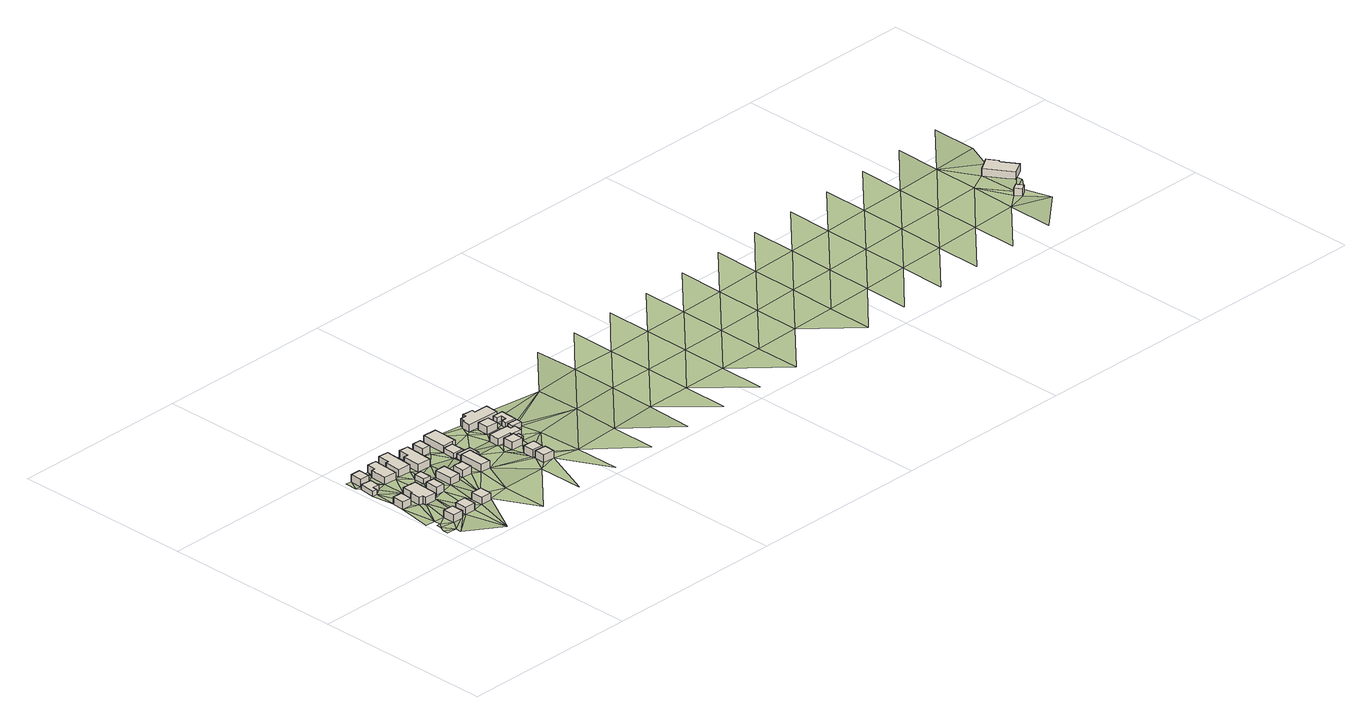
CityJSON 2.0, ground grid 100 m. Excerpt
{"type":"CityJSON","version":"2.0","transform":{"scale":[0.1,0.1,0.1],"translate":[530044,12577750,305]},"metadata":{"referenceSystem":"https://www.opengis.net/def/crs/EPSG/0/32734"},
"CityObjects":{
"building1":{"type":"Building","attributes":{"address":"7 Thorn Lane Mamre 7347 Cape Town","building":"house","building:levels":"1","building_height":4.1,"plus_code":"4FRWFFM9+W3X","ground_height":167.99,"roof_height":172.09},"geometry":[{"type":"Solid","lod":"1","boundaries":[[[[0,1,2,3]],[[1,4,5,2]],[[4,6,7,5]],[[6,0,3,7]],[[3,2,5,7]],[[6,4,1,0]]]]}]},
"building2":{"type":"Building","attributes":{"address":"12 Thorn Lane Mamre 7347 Cape Town","building":"house","building:levels":"1","building_height":4.1,"plus_code":"4FRWFFP9+23R","ground_height":167.62,"roof_height":171.72},"geometry":[{"type":"Solid","lod":"1","boundaries":[[[[8,9,10,11]],[[9,12,13,10]],[[12,14,15,13]],[[14,8,11,15]],[[11,10,13,15]],[[14,12,9,8]]]]}]},
"building3":{"type":"Building","attributes":{"building":"cabin","building:levels":"1","building_height":2.8,"plus_code":"4FRWFFP9+43C","ground_height":167.41,"roof_height":170.21},"geometry":[{"type":"Solid","lod":"1","boundaries":[[[[16,17,18,19]],[[17,20,21,18]],[[20,22,23,21]],[[22,24,25,23]],[[24,26,27,25]],[[26,16,19,27]],[[19,18,21,23,25,27]],[[26,24,22,20,17,16]]]]}]},
"building4":{"type":"Building","attributes":{"address":"5 Thorn Lane Mamre 7347 Cape Town","building":"house","building:levels":"1","building_height":4.1,"plus_code":"4FRWFFM9+W4V","ground_height":169.14,"roof_height":173.24},"geometry":[{"type":"Solid","lod":"1","boundaries":[[[[28,29,30,31]],[[29,32,33,30]],[[32,34,35,33]],[[34,28,31,35]],[[31,30,33,35]],[[34,32,29,28]]]]}]},
"building5":{"type":"Building","attributes":{"address":"10 Thorn Lane Mamre 7347 Cape Town","building":"house","building:levels":"1","building_height":4.1,"plus_code":"4FRWFFP9+24J","ground_height":167.62,"roof_height":171.72},"geometry":[{"type":"Solid","lod":"1","boundaries":[[[[36,37,38,39]],[[37,40,41,38]],[[40,42,43,41]],[[42,44,45,43]],[[44,46,47,45]],[[46,48,49,47]],[[48,50,51,49]],[[50,36,39,51]],[[39,38,41,43,45,47,49,51]],[[50,48,46,44,42,40,37,36]]]]}]},
"building6":{"type":"Building","attributes":{"address":"113 Palm Lane Mamre 7347 Cape Town","building":"house","building:levels":"1","building_height":4.1,"plus_code":"4FRWFFP9+533","ground_height":167.41,"roof_height":171.51},"geometry":[{"type":"Solid","lod":"1","boundaries":[[[[52,53,54,55]],[[53,56,57,54]],[[56,58,59,57]],[[58,52,55,59]],[[55,54,57,59]],[[58,56,53,52]]]]}]},
"building7":{"type":"Building","attributes":{"address":"8 Thorn Lane Mamre 7347 Cape Town","building":"house","building:levels":"1","building_height":4.1,"plus_code":"4FRWFFP9+24Q","ground_height":168.44,"roof_height":172.54},"geometry":[{"type":"Solid","lod":"1","boundaries":[[[[60,61,62,63]],[[61,64,65,62]],[[64,66,67,65]],[[66,60,63,67]],[[63,62,65,67]],[[66,64,61,60]]]]}]},
"building8":{"type":"Building","attributes":{"address":"115 Palm Lane Mamre 7347 Cape Town","building":"house","building:levels":"1","building_height":4.1,"plus_code":"4FRWFFP9+44C","ground_height":168.04,"roof_height":172.14},"geometry":[{"type":"Solid","lod":"1","boundaries":[[[[68,69,70,71]],[[69,72,73,70]],[[72,74,75,73]],[[74,76,77,75]],[[76,78,79,77]],[[78,68,71,79]],[[71,70,73,75,77,79]],[[78,76,74,72,69,68]]]]}]},
"building9":{"type":"Building","attributes":{"address":"3 Thorn Lane Mamre 7347 Cape Town","building":"house","building:levels":"1","building_height":4.1,"plus_code":"4FRWFFM9+W5W","ground_height":169.14,"roof_height":173.24},"geometry":[{"type":"Solid","lod":"1","boundaries":[[[[80,81,82,83]],[[81,84,85,82]],[[84,86,87,85]],[[86,80,83,87]],[[83,82,85,87]],[[86,84,81,80]]]]}]},
"building10":{"type":"Building","attributes":{"building":"cabin","building:levels":"1","building_height":2.8,"plus_code":"4FRWFFP9+35C","ground_height":168.04,"roof_height":170.84},"geometry":[{"type":"Solid","lod":"1","boundaries":[[[[88,89,90,91]],[[89,92,93,90]],[[92,94,95,93]],[[94,88,91,95]],[[91,90,93,95]],[[94,92,89,88]]]]}]},
"building11":{"type":"Building","attributes":{"address":"117 Palm Lane Mamre 7347 Cape Town","building":"house","building:levels":"1","building_height":4.1,"plus_code":"4FRWFFP9+45C","ground_height":167.78,"roof_height":171.88},"geometry":[{"type":"Solid","lod":"1","boundaries":[[[[96,97,98,99]],[[97,100,101,98]],[[100,102,103,101]],[[102,104,105,103]],[[104,106,107,105]],[[106,96,99,107]],[[99,98,101,103,105,107]],[[106,104,102,100,97,96]]]]}]},
"building12":{"type":"Building","attributes":{"address":"6 Thorn Lane Mamre 7347 Cape Town","building":"house","building:levels":"1","building_height":4.1,"plus_code":"4FRWFFP9+25X","ground_height":168.44,"roof_height":172.54},"geometry":[{"type":"Solid","lod":"1","boundaries":[[[[108,109,110,111]],[[109,112,113,110]],[[112,114,115,113]],[[114,108,111,115]],[[111,110,113,115]],[[114,112,109,108]]]]}]},
"building13":{"type":"Building","attributes":{"address":"119 Palm Lane Mamre 7347 Cape Town","building":"house","building:levels":"1","building_height":4.1,"plus_code":"4FRWFFP9+459","ground_height":168.04,"roof_height":172.14},"geometry":[{"type":"Solid","lod":"1","boundaries":[[[[116,117,118,119]],[[117,120,121,118]],[[120,122,123,121]],[[122,124,125,123]],[[124,126,127,125]],[[126,116,119,127]],[[119,118,121,123,125,127]],[[126,124,122,120,117,116]]]]}]},
"building14":{"type":"Building","attributes":{"address":"4 Thorn Lane Mamre 7347 Cape Town","building":"house","building:levels":"1","building_height":4.1,"plus_code":"4FRWFFP9+26P","ground_height":169.29,"roof_height":173.39},"geometry":[{"type":"Solid","lod":"1","boundaries":[[[[128,129,130,131]],[[129,132,133,130]],[[132,134,135,133]],[[134,128,131,135]],[[131,130,133,135]],[[134,132,129,128]]]]}]},
"building15":{"type":"Building","attributes":{"address":"2 Thorn Lane Mamre 7347 Cape Town","building":"house","building:levels":"1","building_height":4.1,"plus_code":"4FRWFFP9+27M","ground_height":169.29,"roof_height":173.39},"geometry":[{"type":"Solid","lod":"1","boundaries":[[[[136,137,138,139]],[[137,140,141,138]],[[140,142,143,141]],[[142,136,139,143]],[[139,138,141,143]],[[142,140,137,136]]]]}]},
"building16":{"type":"Building","attributes":{"address":"121 Palm Lane Mamre 7347 Cape Town","building":"house","building:levels":"1","building_height":4.1,"plus_code":"4FRWFFP9+46Q","ground_height":168.57,"roof_height":172.67},"geometry":[{"type":"Solid","lod":"1","boundaries":[[[[144,145,146,147]],[[145,148,149,146]],[[148,150,151,149]],[[150,144,147,151]],[[147,146,149,151]],[[150,148,145,144]]]]}]},
"building17":{"type":"Building","attributes":{"building":"cabin","building:levels":"1","building_height":2.8,"plus_code":"4FRWFFP9+386","ground_height":168.57,"roof_height":171.37},"geometry":[{"type":"Solid","lod":"1","boundaries":[[[[152,153,154,155]],[[153,156,157,154]],[[156,158,159,157]],[[158,160,161,159]],[[160,162,163,161]],[[162,152,155,163]],[[155,154,157,159,161,163]],[[162,160,158,156,153,152]]]]}]},
"building18":{"type":"Building","attributes":{"building":"cabin","building:levels":"1","building_height":2.8,"plus_code":"4FRWFFP9+37W","ground_height":168.57,"roof_height":171.37},"geometry":[{"type":"Solid","lod":"1","boundaries":[[[[164,165,166,167]],[[165,168,169,166]],[[168,170,171,169]],[[170,164,167,171]],[[167,166,169,171]],[[170,168,165,164]]]]}]},
"building19":{"type":"Building","attributes":{"address":"123 Dove Lane Mamre 7347 Cape Town","building":"house","building:levels":"1","building_height":4.1,"plus_code":"4FRWFFP9+47P","ground_height":168.57,"roof_height":172.67},"geometry":[{"type":"Solid","lod":"1","boundaries":[[[[165,164,172,173]],[[164,174,175,172]],[[174,176,177,175]],[[176,178,179,177]],[[178,165,173,179]],[[173,172,175,177,179]],[[178,176,174,164,165]]]]}]},
"building20":{"type":"Building","attributes":{"address":"39 Dove Lane Mamre 7347 Cape Town","building":"house","building:levels":"1","building_height":4.1,"plus_code":"4FRWFFM9+X98","ground_height":170.33,"roof_height":174.43},"geometry":[{"type":"Solid","lod":"1","boundaries":[[[[180,181,182,183]],[[181,184,185,182]],[[184,186,187,185]],[[186,180,183,187]],[[183,182,185,187]],[[186,184,181,180]]]]}]},
"building21":{"type":"Building","attributes":{"address":"37 Dove Lane Mamre 7347 Cape Town","building":"house","building:levels":"1","building_height":4.1,"plus_code":"4FRWFFM9+X9X","ground_height":169.7,"roof_height":173.8},"geometry":[{"type":"Solid","lod":"1","boundaries":[[[[188,189,190,191]],[[189,192,193,190]],[[192,194,195,193]],[[194,188,191,195]],[[191,190,193,195]],[[194,192,189,188]]]]}]},
"building22":{"type":"Building","attributes":{"address":"35 Dove Lane 7347 Mamre, Cape Town","building":"house","building:levels":"1","building_height":4.1,"plus_code":"4FRWFFP9+29P","ground_height":169.7,"roof_height":173.8},"geometry":[{"type":"Solid","lod":"1","boundaries":[[[[196,197,198,199]],[[197,200,201,198]],[[200,202,203,201]],[[202,204,205,203]],[[204,206,207,205]],[[206,196,199,207]],[[199,198,201,203,205,207]],[[206,204,202,200,197,196]]]]}]},
"building23":{"type":"Building","attributes":{"address":"33 Dove Lane Mamre 7347 Cape Town","building":"house","building:levels":"1","building_height":4.1,"plus_code":"4FRWFFP9+395","ground_height":169.06,"roof_height":173.16},"geometry":[{"type":"Solid","lod":"1","boundaries":[[[[208,209,210,211]],[[209,212,213,210]],[[212,214,215,213]],[[214,216,217,215]],[[216,218,219,217]],[[218,220,221,219]],[[220,222,223,221]],[[222,208,211,223]],[[211,210,213,215,217,219,221,223]],[[222,220,218,216,214,212,209,208]]]]}]},
"building24":{"type":"Building","attributes":{"building":"cabin","building:levels":"1","building_height":2.8,"plus_code":"4FRWFFP9+2CJ","ground_height":169.7,"roof_height":172.5},"geometry":[{"type":"Solid","lod":"1","boundaries":[[[[206,204,224,225]],[[204,226,227,224]],[[226,228,229,227]],[[228,206,225,229]],[[225,224,227,229]],[[228,226,204,206]]]]}]},
"building25":{"type":"Building","attributes":{"address":"31 Dove Lane Mamre 7347 Cape Town","building":"house","building:levels":"1","building_height":4.1,"plus_code":"4FRWFFP9+495","ground_height":169.06,"roof_height":173.16},"geometry":[{"type":"Solid","lod":"1","boundaries":[[[[230,231,232,233]],[[231,234,235,232]],[[234,236,237,235]],[[236,230,233,237]],[[233,232,235,237]],[[236,234,231,230]]]]}]},
"building26":{"type":"Building","attributes":{"address":"29 Dove Lane Mamre 7347 Cape Town","building":"house","building:levels":"1","building_height":4.1,"plus_code":"4FRWFFP9+4CJ","ground_height":169.06,"roof_height":173.16},"geometry":[{"type":"Solid","lod":"1","boundaries":[[[[238,239,240,241]],[[239,242,243,240]],[[242,244,245,243]],[[244,246,247,245]],[[246,248,249,247]],[[248,250,251,249]],[[250,252,253,251]],[[252,254,255,253]],[[254,256,257,255]],[[256,238,241,257]],[[241,240,243,245,247,249,251,253,255,257]],[[256,254,252,250,248,246,244,242,239,238]]]]}]},
"building27":{"type":"Building","attributes":{"building":"cabin","building:levels":"1","building_height":2.8,"plus_code":"4FRWFFP9+3CH","ground_height":169.63,"roof_height":172.43},"geometry":[{"type":"Solid","lod":"1","boundaries":[[[[258,259,260,261]],[[259,262,263,260]],[[262,264,265,263]],[[264,258,261,265]],[[261,260,263,265]],[[264,262,259,258]]]]}]},
"building28":{"type":"Building","attributes":{"building":"cabin","building:levels":"1","building_height":2.8,"plus_code":"4FRWFFP9+4C5","ground_height":169.63,"roof_height":172.43},"geometry":[{"type":"Solid","lod":"1","boundaries":[[[[266,267,268,269]],[[267,270,271,268]],[[270,272,273,271]],[[272,274,275,273]],[[274,276,277,275]],[[276,278,279,277]],[[278,280,281,279]],[[280,266,269,281]],[[269,268,271,273,275,277,279,281]],[[280,278,276,274,272,270,267,266]]]]}]},
"building29":{"type":"Building","attributes":{"address":"Kunick Street Mamre 7347 Cape Town","building":"yes","building:levels":"1","building_height":4.1,"plus_code":"4FRWFFMC+WQQ","ground_height":180.12,"roof_height":184.22},"geometry":[{"type":"Solid","lod":"1","boundaries":[[[[282,283,284,285]],[[283,286,287,284]],[[286,288,289,287]],[[288,282,285,289]],[[285,284,287,289]],[[288,286,283,282]]]]}]},
"building30":{"type":"Building","attributes":{"address":"2 Kunick Street Mamre 7347 Cape Town","building":"house","building:levels":"1","building_height":4.1,"plus_code":"4FRWFFMC+XRW","ground_height":180.39,"roof_height":184.49},"geometry":[{"type":"Solid","lod":"1","boundaries":[[[[290,291,292,293]],[[291,294,295,292]],[[294,296,297,295]],[[296,298,299,297]],[[298,300,301,299]],[[300,290,293,301]],[[293,292,295,297,299,301]],[[300,298,296,294,291,290]]]]}]},
"terrain1":{"type":"TINRelief","geometry":[{"type":"CompositeSurface","lod":"1","boundaries":[[[302,303,304]],[[303,302,305]],[[305,306,307]],[[302,6,305]],[[305,6,306]],[[8,308,309]],[[4,309,306]],[[302,310,311]],[[6,4,306]],[[302,311,6]],[[8,309,36]],[[311,310,34]],[[34,310,312]],[[313,309,4]],[[8,36,9]],[[36,309,313]],[[14,22,20]],[[22,14,12]],[[313,4,314]],[[34,32,311]],[[311,32,314]],[[12,9,315]],[[9,36,315]],[[316,17,52]],[[28,34,312]],[[36,313,317]],[[26,24,22]],[[318,22,12]],[[316,58,319]],[[12,315,318]],[[316,52,58]],[[22,318,26]],[[314,320,313]],[[314,32,320]],[[16,52,17]],[[321,318,315]],[[81,28,312]],[[320,32,29]],[[52,16,53]],[[318,69,26]],[[69,16,26]],[[16,69,53]],[[28,81,29]],[[81,312,322]],[[68,53,69]],[[318,72,69]],[[53,68,56]],[[61,320,29]],[[60,66,320]],[[29,81,80]],[[72,318,323]],[[320,66,323]],[[320,61,60]],[[80,61,29]],[[76,56,68]],[[68,78,76]],[[324,323,66]],[[323,88,72]],[[324,66,64]],[[88,323,324]],[[61,80,109]],[[325,72,88]],[[326,109,80]],[[61,109,64]],[[325,327,72]],[[324,64,328]],[[72,327,74]],[[88,329,325]],[[328,64,108]],[[64,109,108]],[[326,322,330]],[[322,331,330]],[[329,88,94]],[[332,109,326]],[[333,100,327]],[[108,94,328]],[[126,329,94]],[[129,332,326]],[[126,124,329]],[[334,94,108]],[[132,129,326]],[[126,94,334]],[[335,329,124]],[[137,326,330]],[[128,332,129]],[[334,108,336]],[[336,332,128]],[[326,137,132]],[[337,335,124]],[[124,122,337]],[[128,134,336]],[[338,330,331]],[[132,339,134]],[[334,336,168]],[[132,137,339]],[[134,136,336]],[[137,330,140]],[[334,144,340]],[[136,134,339]],[[341,144,334]],[[137,136,339]],[[336,136,168]],[[340,144,150]],[[334,168,341]],[[338,140,330]],[[144,341,145]],[[342,168,136]],[[165,145,341]],[[342,156,168]],[[165,341,168]],[[136,142,342]],[[140,343,142]],[[156,170,168]],[[148,145,178]],[[178,145,165]],[[342,142,344]],[[345,343,140]],[[344,142,343]],[[170,156,346]],[[345,140,347]],[[140,338,180]],[[164,170,348]],[[170,346,348]],[[184,338,349]],[[350,347,140]],[[140,180,350]],[[351,346,345]],[[180,338,181]],[[346,352,348]],[[338,184,181]],[[347,351,345]],[[352,353,348]],[[351,208,346]],[[350,188,347]],[[347,188,200]],[[200,197,347]],[[352,346,208]],[[347,197,196]],[[350,180,354]],[[196,351,347]],[[180,186,354]],[[202,200,188]],[[353,352,238]],[[351,196,355]],[[188,194,202]],[[254,353,238]],[[231,352,208]],[[184,356,186]],[[357,196,206]],[[239,238,352]],[[355,196,357]],[[231,239,352]],[[186,356,354]],[[358,356,184]],[[202,194,359]],[[204,202,359]],[[208,360,231]],[[230,239,231]],[[357,206,361]],[[256,254,238]],[[362,194,354]],[[357,361,363]],[[239,230,364]],[[361,359,363]],[[362,359,194]],[[250,254,252]],[[360,365,231]],[[356,362,354]],[[366,367,360]],[[266,239,364]],[[363,359,362]],[[367,366,368]],[[360,276,365]],[[360,367,262]],[[360,262,276]],[[365,276,274]],[[364,365,267]],[[239,266,369]],[[368,363,370]],[[267,365,274]],[[370,367,368]],[[362,370,363]],[[267,266,364]],[[262,278,276]],[[272,267,274]],[[272,270,267]],[[278,262,259]],[[371,372,373]],[[266,280,369]],[[278,374,280]],[[374,369,280]],[[369,374,372]],[[356,375,362]],[[356,376,377]],[[370,362,375]],[[259,370,375]],[[375,356,377]],[[259,378,278]],[[374,278,378]],[[374,378,372]],[[378,259,375]],[[379,375,377]],[[380,377,381]],[[379,377,380]],[[378,375,382]],[[382,375,379]],[[378,382,383]],[[380,384,379]],[[385,386,380]],[[384,380,386]],[[382,379,387]],[[387,379,384]],[[382,387,388]],[[386,389,384]],[[386,390,391]],[[391,389,386]],[[384,392,387]],[[392,384,389]],[[387,392,393]],[[394,389,391]],[[395,396,391]],[[396,394,391]],[[392,389,397]],[[397,389,394]],[[398,396,395]],[[392,397,399]],[[396,400,394]],[[400,396,398]],[[397,394,401]],[[401,394,400]],[[397,401,402]],[[400,398,403]],[[404,405,398]],[[398,405,403]],[[401,400,406]],[[406,400,403]],[[405,404,407]],[[401,406,408]],[[403,405,409]],[[409,405,407]],[[410,406,403]],[[410,403,409]],[[411,407,412]],[[406,410,413]],[[407,414,409]],[[414,407,411]],[[415,410,409]],[[415,409,414]],[[416,411,417]],[[410,415,418]],[[414,411,419]],[[411,416,419]],[[414,420,415]],[[420,414,419]],[[416,421,422]],[[415,420,423]],[[416,424,419]],[[424,416,422]],[[419,425,420]],[[425,419,424]],[[422,426,427]],[[420,425,428]],[[424,422,429]],[[429,422,427]],[[425,424,430]],[[430,424,429]],[[431,432,427]],[[288,429,427]],[[282,288,427]],[[425,430,433]],[[282,427,432]],[[286,429,288]],[[286,300,429]],[[429,300,430]],[[432,434,282]],[[286,434,435]],[[300,286,436]],[[286,435,436]],[[300,437,430]],[[437,438,430]],[[430,438,439]]]}]}
},
"vertices":[
[175,230,13],[176,297,13],[176,297,54],[175,230,54],[117,299,13],[117,299,54],[115,231,13],[115,231,54],
[40,500,9],[93,496,9],[93,496,50],[40,500,50],[97,563,9],[97,563,50],[45,566,9],[45,566,50],
[102,771,7],[40,777,7],[40,777,35],[102,771,35],[31,691,7],[31,691,35],[57,689,7],[57,689,35],[60,716,7],[60,716,35],[96,712,7],[96,712,35],
[256,228,24],[257,296,24],[257,296,65],[256,228,65],[196,296,24],[196,296,65],[196,228,24],[196,228,65],
[125,471,9],[150,470,9],[150,470,50],[125,471,50],[149,450,9],[149,450,50],[212,447,9],[212,447,50],[219,589,9],[219,589,50],[141,594,9],[141,594,50],[138,530,9],[138,530,50],[128,531,9],[128,531,50],
[57,797,7],[113,795,7],[113,795,48],[57,797,48],[115,861,7],[115,861,48],[59,862,7],[59,862,48],
[244,469,17],[291,468,17],[291,468,58],[244,469,58],[294,538,17],[294,538,58],[246,540,17],[246,540,58],
[150,812,13],[145,721,13],[145,721,54],[150,812,54],[216,716,13],[216,716,54],[225,858,13],[225,858,54],[172,861,13],[172,861,54],[169,811,13],[169,811,54],
[319,307,24],[317,240,24],[317,240,65],[319,307,65],[378,238,24],[378,238,65],[380,305,24],[380,305,65],
[282,653,13],[280,589,13],[280,589,41],[282,653,41],[321,588,13],[321,588,41],[323,651,13],[323,651,41],
[318,720,11],[329,878,11],[329,878,52],[318,720,52],[271,882,11],[271,882,52],[267,815,11],[267,815,52],[252,816,11],[252,816,52],[246,725,11],[246,725,52],
[359,585,17],[357,484,17],[357,484,58],[359,585,58],[415,484,17],[415,484,58],[416,584,17],[416,584,58],
[421,684,13],[431,844,13],[431,844,54],[421,684,54],[378,847,13],[378,847,54],[375,789,13],[375,789,54],[350,790,13],[350,790,54],[344,689,13],[344,689,54],
[440,546,26],[437,482,26],[437,482,67],[440,546,67],[494,480,26],[494,480,67],[497,543,26],[497,543,67],
[543,593,26],[538,456,26],[538,456,67],[543,593,67],[594,453,26],[594,453,67],[601,591,26],[601,591,67],
[460,771,18],[507,769,18],[507,769,59],[460,771,59],[510,837,18],[510,837,59],[463,839,18],[463,839,59],
[642,573,18],[645,634,18],[645,634,46],[642,573,46],[558,638,18],[558,638,46],[557,615,18],[557,615,46],[617,612,18],[617,612,46],[615,575,18],[615,575,46],
[611,719,18],[552,721,18],[552,721,46],[611,719,46],[550,650,18],[550,650,46],[609,648,18],[609,648,46],
[611,719,59],[552,721,59],[630,719,18],[630,719,59],[634,854,18],[634,854,59],[556,856,18],[556,856,59],
[803,350,36],[800,290,36],[800,290,77],[803,350,77],[864,286,36],[864,286,77],[867,346,36],[867,346,77],
[807,431,30],[804,370,30],[804,370,71],[807,431,71],[869,367,30],[869,367,71],[872,428,30],[872,428,71],
[792,549,30],[790,494,30],[790,494,71],[792,549,71],[790,491,30],[790,491,71],[854,488,30],[854,488,71],[855,514,30],[855,514,71],[856,546,30],[856,546,71],
[779,632,23],[776,572,23],[776,572,64],[779,632,64],[857,569,23],[857,569,64],[856,559,23],[856,559,64],[918,556,23],[918,556,64],[920,601,23],[920,601,64],[893,602,23],[893,602,64],[894,627,23],[894,627,64],
[855,514,58],[856,546,58],[887,512,30],[887,512,58],[889,545,30],[889,545,58],
[823,749,23],[821,688,23],[821,688,64],[823,749,64],[886,686,23],[886,686,64],[887,747,23],[887,747,64],
[779,813,23],[776,766,23],[776,766,64],[779,813,64],[960,758,23],[960,758,64],[963,830,23],[963,830,64],[884,833,23],[884,833,64],[885,852,23],[885,852,64],[824,855,23],[824,855,64],[823,835,23],[823,835,64],[792,837,23],[792,837,64],[791,812,23],[791,812,64],
[979,614,29],[981,645,29],[981,645,57],[979,614,57],[920,649,29],[920,649,57],[918,617,29],[918,617,57],
[926,750,29],[925,721,29],[925,721,57],[926,750,57],[951,720,29],[951,720,57],[950,689,29],[950,689,57],[921,690,29],[921,690,57],[920,661,29],[920,661,57],[982,658,29],[982,658,57],[985,748,29],[985,748,57],
[4108,288,134],[4141,309,134],[4141,309,175],[4108,288,175],[4118,344,134],[4118,344,175],[4085,324,134],[4085,324,175],
[4198,416,137],[4269,460,137],[4269,460,178],[4198,416,178],[4215,545,137],[4215,545,178],[4223,554,137],[4223,554,178],[4187,610,137],[4187,610,178],[4106,559,137],[4106,559,178],
[79,179,13],[23,208,13],[22,181,13],[37,242,13],[59,266,13],[38,267,13],[3,307,13],[61,304,13],[78,147,13],[175,230,24],[250,5,26],[149,450,17],[176,297,24],[128,531,17],[27,801,7],[150,470,17],[141,594,17],[28,865,7],[212,447,17],[138,530,17],[378,238,34],[219,589,17],[280,589,17],[246,725,13],[380,305,34],[252,816,13],[321,588,17],[318,720,13],[500,255,34],[500,5,33],[415,484,26],[267,815,13],[421,684,18],[329,878,13],[416,584,26],[378,847,18],[750,255,36],[500,505,26],[431,844,18],[500,755,18],[557,615,26],[615,575,26],[617,612,26],[642,573,30],[645,634,23],[750,505,30],[630,719,23],[750,5,36],[804,370,36],[776,572,30],[750,755,23],[634,854,23],[869,367,36],[857,569,30],[1000,255,40],[856,559,30],[1000,5,40],[887,512,34],[894,627,34],[889,545,34],[1000,505,34],[918,556,34],[887,747,29],[886,686,29],[893,602,34],[918,617,34],[920,601,34],[960,758,29],[979,614,34],[884,833,29],[963,830,29],[885,852,29],[1000,755,29],[1250,505,59],[1250,5,50],[1250,255,51],[1250,755,55],[1499,505,71],[1499,255,66],[1499,5,60],[1499,755,72],[1499,1005,66],[1749,505,69],[1749,5,65],[1749,255,69],[1749,755,70],[1749,1005,70],[1999,505,73],[1999,5,70],[1999,255,71],[1999,755,74],[1999,1005,76],[2249,505,77],[2249,5,76],[2249,255,76],[2249,755,79],[2499,255,83],[2249,1005,82],[2499,505,85],[2499,755,87],[2499,1005,90],[2748,505,93],[2748,5,88],[2748,255,90],[2748,755,95],[2998,255,99],[2748,1005,99],[2998,505,101],[2998,755,104],[3248,255,107],[2998,5,96],[2998,1005,107],[3248,505,110],[3248,755,112],[3498,255,115],[3248,5,104],[3248,1005,116],[3498,505,118],[3498,755,121],[3498,5,113],[3747,255,124],[3498,1005,124],[3747,505,127],[3747,755,129],[3747,5,122],[3997,255,134],[3747,1005,133],[3997,505,137],[3997,755,140],[3997,5,133],[4183,164,149],[3997,1005,144],[4141,309,149],[4202,382,150],[4198,416,150],[4187,610,150],[4247,755,152],[4247,1005,155]
]}
